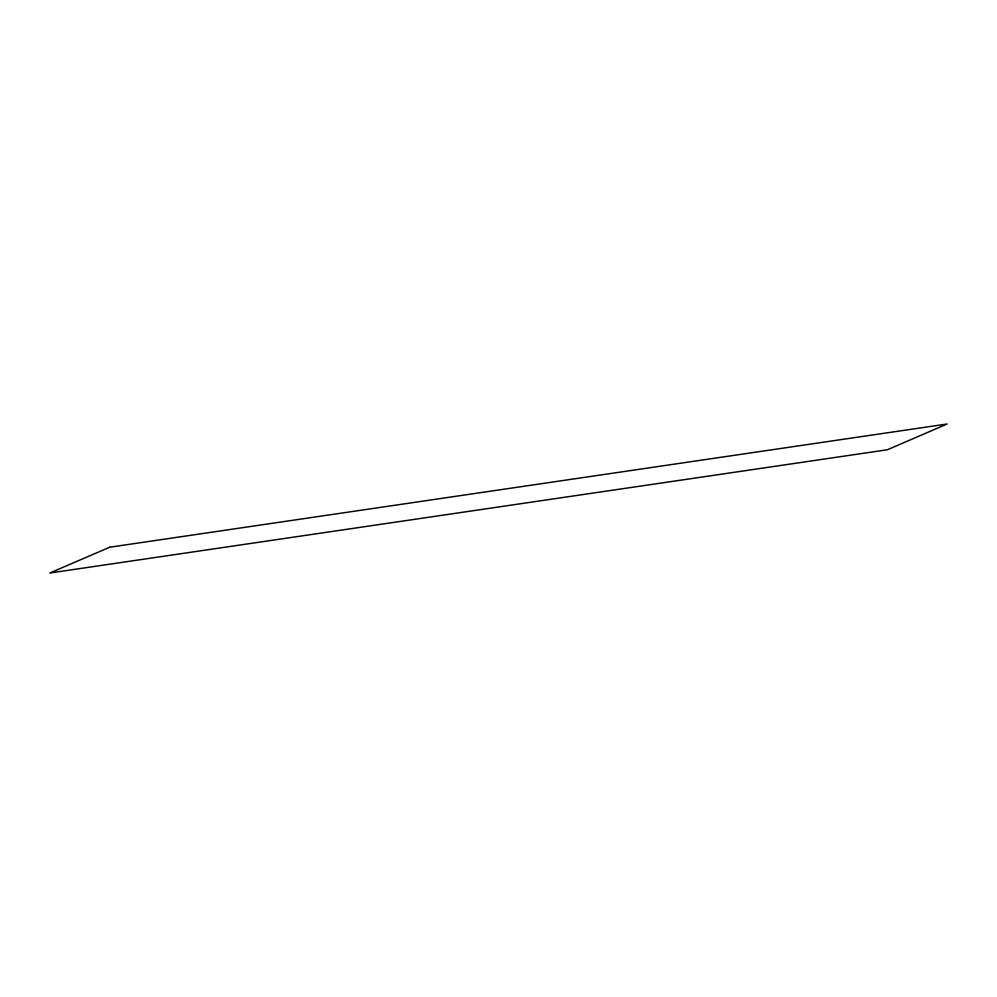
<?xml version="1.0" encoding="UTF-8"?>
<svg xmlns="http://www.w3.org/2000/svg" width="997" height="997" viewBox="0 0 997 997"><rect width="100%" height="100%" fill="white"/><g stroke="black" fill="none" stroke-linecap="round" stroke-linejoin="round"><path stroke-width="1.5" d="M109.658 547.228L49.85 573.001L887.342 449.772L947.15 423.999L109.658 547.228"/></g></svg>
